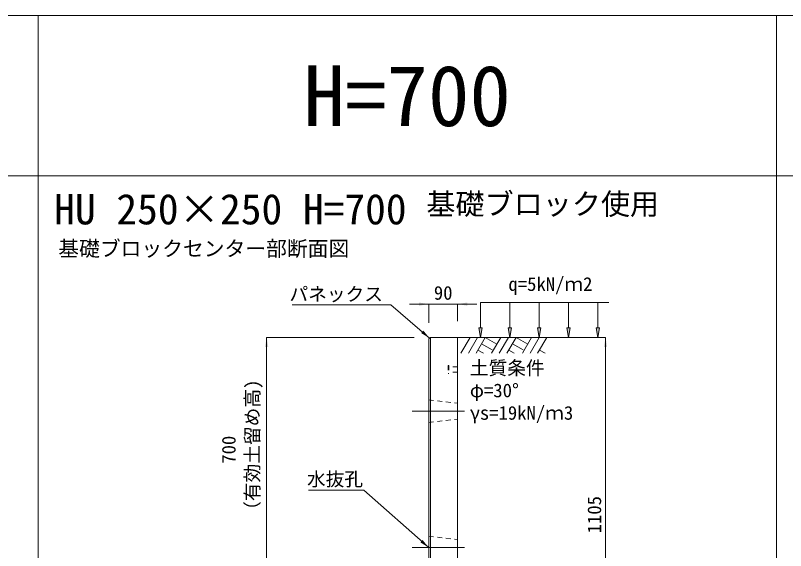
# Model space of a CAD drawing. Units: millimetres at full size. Extents: x 187207 to 255567, y 882048 to 905686.
# Drawn here: x 205227 to 207626, y 903281 to 904948 of the extents above; entities that cross this region are included whole.
import ezdxf
from ezdxf.enums import TextEntityAlignment as Align

# ---------------------------------------------------------------- set-up
doc = ezdxf.new("R2010")
doc.units = ezdxf.units.MM
doc.header["$LTSCALE"] = 20
doc.linetypes.add('USER1', pattern=[28.575, 19.05, -3.175, 3.175, -3.175])
doc.linetypes.add('USER2', pattern=[1.35, 0.75, -0.6])
for name, color, linetype, lineweight in [('0_2', 7, 'Continuous', 20), ('パネックス', 2, 'Continuous', 13), ('図枠', 5, 'Continuous', 13), ('寸法線', 7, 'Continuous', 13), ('引出線', 4, 'Continuous', 13), ('ｲﾝｻｰﾄ', 3, 'USER2', 9), ('ﾊｯﾁﾝｸﾞ', 7, 'Continuous', 5)]:
    doc.layers.add(name, color=color, linetype=linetype, lineweight=lineweight)
doc.layers.add('文字', color=7, linetype='Continuous')
doc.styles.add('ＭＳ ゴシック', font='')
doc.styles.get('ＭＳ ゴシック').set_extended_font_data('MS Gothic')

# ---------------------------------------------------------------- blocks, each defined once
blk = doc.blocks.new('filled_arrow')
at = {"color": 0, "linetype": 'Continuous', "lineweight": -2}
blk.add_solid([(7.5, 1.25), (0, 0), (7.5, -1.25)], dxfattribs=at)

msp = doc.modelspace()

# ---------------------------------------------------------------- hatches: boundary and pattern name
at = {"layer": '寸法線'}
for points in [[(206680.79, 903975.37), (206675.79, 903945.37), (206670.79, 903975.37)], [(206772.2, 903975.37), (206767.2, 903945.37), (206762.2, 903975.37)], [(206863.61, 903975.37), (206858.61, 903945.37), (206853.61, 903975.37)], [(206955.03, 903975.37), (206950.03, 903945.37), (206945.03, 903975.37)], [(207046.44, 903975.37), (207041.44, 903945.37), (207036.44, 903975.37)], [(207046.44, 903975.37), (207041.44, 903945.37), (207036.44, 903975.37)]]:
    msp.add_hatch(color=256, dxfattribs=at).paths.add_polyline_path(points)

# ---------------------------------------------------------------- linework, layer by layer
at = {"layer": '0_2'}
msp.add_line((206604.37, 903945.37), (206984.37, 903945.37), dxfattribs=at)
at = {"layer": 'パネックス'}
for p, q in [((206519.37, 903945.37), (206514.37, 903940.37)), ((206514.37, 903940.37), (206514.37, 903245.37)), ((206604.37, 903945.37), (206519.37, 903945.37)), ((206604.37, 902840.37), (206604.37, 903945.37))]:
    msp.add_line(p, q, dxfattribs=at)
at = {"layer": 'パネックス', "lineweight": 5}
msp.add_line((206519.37, 903945.37), (206519.37, 903245.37), dxfattribs=at)
at = {"layer": 'パネックス', "linetype": 'USER2', "lineweight": 9}
for p, q in [((206514.37, 903750.37), (206604.37, 903740.37)), ((206514.37, 903680.37), (206604.37, 903690.37)), ((206514.37, 903325.37), (206604.37, 903315.37))]:
    msp.add_line(p, q, dxfattribs=at)
at = {"layer": '図枠'}
for p, q in [((194897.37, 904948.33), (214497.37, 904948.33)), ((205297.37, 904948.33), (205297.37, 882048.33)), ((207597.37, 904948.33), (207597.37, 882048.33)), ((194897.37, 904448.33), (214497.37, 904448.33))]:
    msp.add_line(p, q, dxfattribs=at)
at = {"layer": '寸法線'}
for p, q in [((206454.37, 904048.92), (206664.37, 904048.92)), ((206514.37, 903990.37), (206514.37, 904048.92)), ((206604.37, 903995.37), (206604.37, 904048.92)), ((206009.37, 903245.37), (206009.37, 903945.37)), ((206469.37, 903945.37), (206009.37, 903945.37)), ((206654.37, 903945.37), (207065.22, 903945.37)), ((207065.22, 902840.37), (207065.22, 903945.37))]:
    msp.add_line(p, q, dxfattribs=at)
at = {"layer": '寸法線', "lineweight": 9}
for p, q in [((207075.79, 904053.92), (206675.79, 904053.92)), ((206675.79, 903975.37), (206675.79, 904053.92)), ((206767.2, 903975.37), (206767.2, 904053.92)), ((206858.61, 903975.37), (206858.61, 904053.92)), ((206950.03, 903975.37), (206950.03, 904053.92)), ((207041.44, 903975.37), (207041.44, 904053.92))]:
    msp.add_line(p, q, dxfattribs=at)
at = {"layer": '寸法線', "linetype": 'USER1', "lineweight": 9}
for p, q in [((206462.52, 903715.37), (206626.23, 903715.37)), ((206462.52, 903290.37), (206626.23, 903290.37))]:
    msp.add_line(p, q, dxfattribs=at)
at = {"layer": '寸法線', "lineweight": 9}
for points in [[(206680.79, 903975.37), (206675.79, 903945.37), (206670.79, 903975.37)], [(206772.2, 903975.37), (206767.2, 903945.37), (206762.2, 903975.37)], [(206863.61, 903975.37), (206858.61, 903945.37), (206853.61, 903975.37)], [(206955.03, 903975.37), (206950.03, 903945.37), (206945.03, 903975.37)], [(207046.44, 903975.37), (207041.44, 903945.37), (207036.44, 903975.37)], [(207046.44, 903975.37), (207041.44, 903945.37), (207036.44, 903975.37)]]:
    msp.add_lwpolyline(points, close=True, dxfattribs=at)
at = {"layer": '引出線'}
for points in [[(206516.87, 903942.87), (206396.66, 904046.33), (206088.41, 904046.33)], [(206514.37, 903290.37), (206311.91, 903468.82), (206140.17, 903468.82)]]:
    msp.add_lwpolyline(points, dxfattribs=at)
at = {"layer": 'ｲﾝｻｰﾄ'}
for p, q in [((206577.37, 903857.87), (206574.37, 903857.87)), ((206574.37, 903857.87), (206574.37, 903832.87)), ((206577.37, 903857.87), (206577.37, 903832.87)), ((206604.37, 903853.87), (206577.37, 903853.87)), ((206604.37, 903853.87), (206604.37, 903836.87)), ((206577.37, 903832.87), (206574.37, 903832.87)), ((206604.37, 903836.87), (206577.37, 903836.87))]:
    msp.add_line(p, q, dxfattribs=at)
at = {"layer": 'ﾊｯﾁﾝｸﾞ', "lineweight": 9}
for p, q in [((206643.02, 903945.36), (206614.37, 903895.74)), ((206666.64, 903945.36), (206637.99, 903895.74)), ((206690.27, 903945.36), (206661.62, 903895.74)), ((206678.84, 903925.58), (206712.26, 903906.29)), ((206690.27, 903945.36), (206726.83, 903924.25)), ((206739.02, 903945.36), (206710.37, 903895.74)), ((206762.64, 903945.36), (206733.99, 903895.74)), ((206786.27, 903945.36), (206757.62, 903895.74)), ((206774.84, 903925.58), (206808.26, 903906.29)), ((206786.27, 903945.36), (206822.83, 903924.25)), ((206835.02, 903945.36), (206806.37, 903895.74)), ((206858.64, 903945.36), (206829.99, 903895.74)), ((206882.26, 903945.36), (206853.62, 903895.74)), ((206667.42, 903905.79), (206684.84, 903895.74)), ((206763.42, 903905.79), (206780.84, 903895.74)), ((206859.42, 903905.79), (206876.83, 903895.74))]:
    msp.add_line(p, q, dxfattribs=at)

# ---------------------------------------------------------------- block references
at = {"layer": '寸法線', "xscale": 4, "yscale": 4}
for p, rotation in [((206514.37, 904048.92), 180), ((206009.37, 903945.37), 270), ((207065.22, 903945.37), 270)]:
    msp.add_blockref('filled_arrow', p, dxfattribs=dict(at, rotation=rotation))
msp.add_blockref('filled_arrow', (206604.37, 904048.92), dxfattribs=at)
at = {"layer": '引出線', "xscale": 4, "yscale": 4}
for p, rotation in [((206516.87, 903942.87), 139.3), ((206514.37, 903290.37), 138.6)]:
    msp.add_blockref('filled_arrow', p, dxfattribs=dict(at, rotation=rotation))

# ---------------------------------------------------------------- texts
at = {"layer": '0_2', "style": 'ＭＳ ゴシック'}
msp.add_text('基礎ブロックセンター部断面図', height=47.47, dxfattribs=at).set_placement((205360.14, 904183.91), align=Align.BOTTOM_LEFT)
at = {"layer": '寸法線', "style": 'ＭＳ ゴシック'}
msp.add_text('90', height=42.72, dxfattribs=at).set_placement((206559.37, 904083.92), align=Align.MIDDLE_CENTER)
for s, p in [('土質条件', (206642.34, 903871.38)), ('φ=30°', (206642.34, 903801.38)), ('γs=19kN/ｍ3', (206642.34, 903731.38))]:
    msp.add_text(s, height=42.72, dxfattribs=at).set_placement(p, align=Align.TOP_LEFT)
for s, p in [('（有効土留め高)', (205998.58, 903376.84)), ('700', (205925.45, 903551.66))]:
    msp.add_text(s, height=42.72, rotation=90, dxfattribs=at).set_placement(p, align=Align.BOTTOM_LEFT)
msp.add_text('1105', height=42.72, rotation=90, dxfattribs=at).set_placement((207030.22, 903392.87), align=Align.MIDDLE_CENTER)
at = {"layer": '引出線', "style": 'ＭＳ ゴシック'}
for s, p in [('パネックス', (206371.66, 904101.47)), ('水抜孔', (206309.66, 903525.1))]:
    msp.add_text(s, height=42.72, dxfattribs=at).set_placement(p, align=Align.TOP_RIGHT)
at = {"layer": '文字', "style": 'ＭＳ ゴシック'}
msp.add_text('H=700', height=189.9, dxfattribs=at).set_placement((206447.37, 904698.33), align=Align.MIDDLE_CENTER)
msp.add_text('基礎ブロック使用', height=66.46, dxfattribs=at).set_placement((207232.1, 904307.68), align=Align.BOTTOM_RIGHT)
for s, height, p in [('HU 250×250 H=700', 94.94, (205347.37, 904268.83)), ('q=5kN/ｍ2', 42.72, (206762.67, 904077.19))]:
    msp.add_text(s, height=height, dxfattribs=at).set_placement(p, align=Align.BOTTOM_LEFT)

doc.saveas('drawing.dxf')
